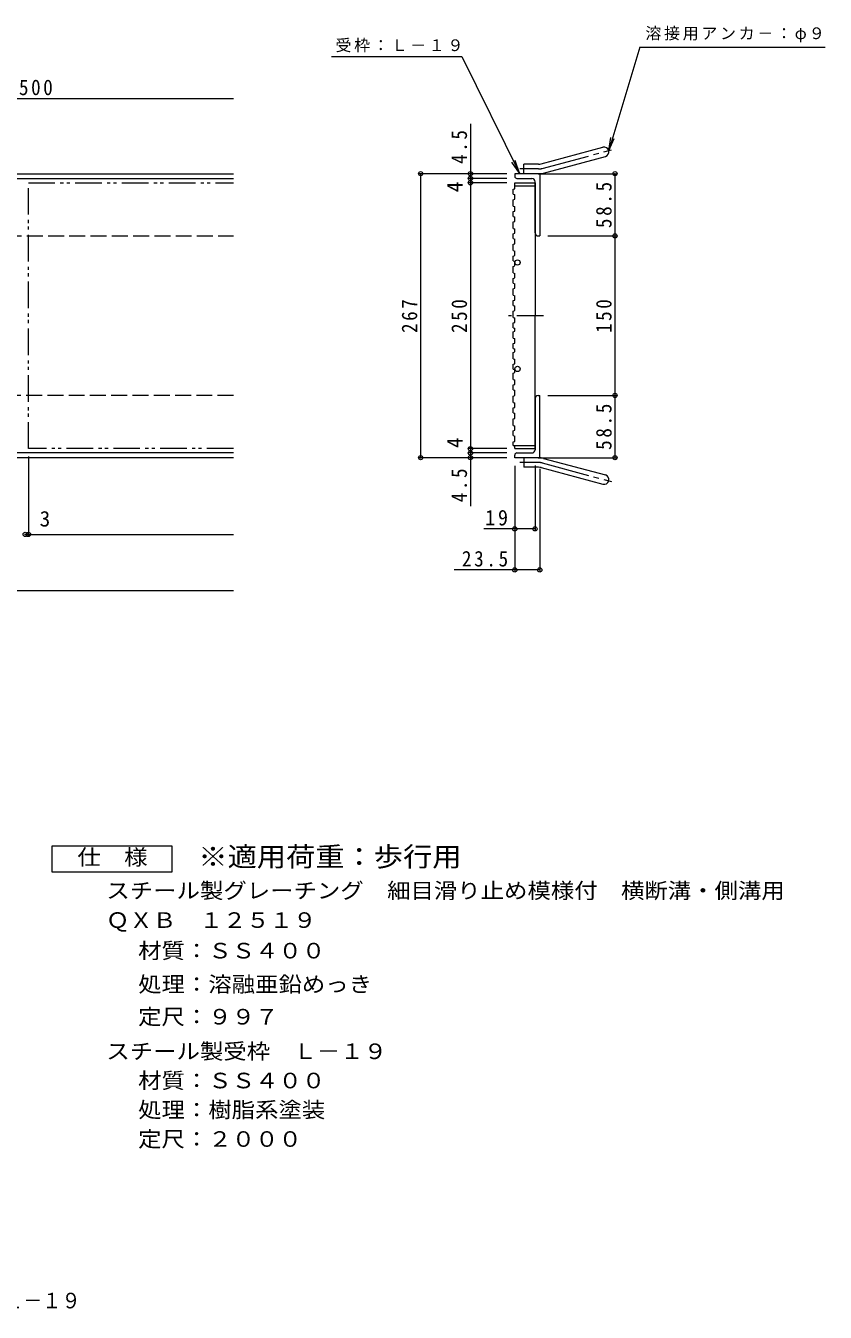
# Model space of a CAD drawing. Units: millimetres, scale not verified. Extents: x -892 to 900, y -688 to 591.
# Drawn here: x 148 to 900, y -688 to 522 of the extents above; entities that cross this region are included whole.
import ezdxf
from ezdxf.enums import TextEntityAlignment as Align

# ---------------------------------------------------------------- set-up
doc = ezdxf.new("R2010")
doc.units = ezdxf.units.MM
doc.header["$LTSCALE"] = 5
doc.header["$PDMODE"] = 32
doc.header["$PDSIZE"] = 4
for name, pattern in [('CHAIN2', [12, 9, -1, 1, -1]), ('DASHED3', [4, 3, -1]), ('DOUBLE_CHAIN1', [8.8, 5, -1, 0.6, -0.6, 0.6, -1])]:
    doc.linetypes.add(name, pattern=pattern)
for name, color, linetype, lineweight in [('B-1', 2, 'Continuous', 9), ('B-2', 3, 'Continuous', 9), ('B-4', 7, 'Continuous', 9), ('B-A', 3, 'Continuous', 9), ('F-4_F-4ﾚｲﾔ', 2, 'Continuous', 9)]:
    doc.layers.add(name, color=color, linetype=linetype, lineweight=lineweight)
doc.layers.add('F-5_F-5ﾚｲﾔ', color=2, linetype='Continuous')
doc.styles.add('ＭＳ ゴシック', font='')
doc.styles.get('ＭＳ ゴシック').set_extended_font_data('MS Gothic')

msp = doc.modelspace()

# ---------------------------------------------------------------- linework, layer by layer
at = {"layer": 'B-1'}
for p, q in [((632.753, 392.1), (690.943, 407.692)), ((616.608, 382.793), (616.608, 391.793)), ((630.423, 391.793), (616.608, 391.793)), ((635.082, 383.406), (693.273, 398.999)), ((-850.757, 382.793), (343.663, 382.793)), ((-850.757, 378.293), (343.663, 378.293)), ((631.608, 382.793), (608.108, 382.793)), ((608.108, 382.793), (608.108, 380.293)), ((610.108, 378.293), (624.108, 378.293)), ((627.108, 327.293), (627.108, 375.293)), ((631.608, 382.793), (631.608, 324.293)), ((630.108, 324.293), (631.608, 324.293)), ((627.108, 171.292), (627.108, 123.292)), ((630.108, 174.292), (631.608, 174.292)), ((631.608, 115.792), (631.608, 174.292)), ((343.663, 120.292), (-850.757, 120.292)), ((343.663, 115.792), (-850.757, 115.792)), ((608.108, 115.792), (608.108, 118.292)), ((631.608, 115.792), (608.108, 115.792)), ((610.108, 120.292), (624.108, 120.292)), ((616.608, 115.792), (616.608, 106.792)), ((635.082, 115.179), (693.273, 99.587)), ((630.423, 106.792), (616.608, 106.792)), ((632.753, 106.485), (690.943, 90.893))]:
    msp.add_line(p, q, dxfattribs=at)
at = {"layer": 'B-1', "linetype": 'CHAIN2'}
for p, q in [((633.917, 387.753), (699.084, 405.214)), ((630.423, 387.293), (612.803, 387.293)), ((630.423, 111.292), (612.803, 111.292)), ((633.917, 110.832), (699.084, 93.371))]:
    msp.add_line(p, q, dxfattribs=at)
at = {"layer": 'B-1', "linetype": 'DASHED3'}
for p, q in [((-850.757, 324.293), (343.663, 324.293)), ((343.663, 174.292), (-850.757, 174.292))]:
    msp.add_line(p, q, dxfattribs=at)
at = {"layer": 'B-1'}
for centre, radius, start, end in [((692.108, 403.345), 4.5, 285.00014, 104.99991), ((630.423, 400.793), 9, 270, 285.00002), ((610.108, 380.293), 2, 180, 270), ((624.108, 375.293), 3, 0, 90), ((630.423, 400.793), 18, 270, 285), ((630.108, 327.293), 3, 180, 270), ((630.108, 171.292), 3, 90, 180), ((624.108, 123.292), 3, 270, 0), ((610.108, 118.292), 2, 90, 180), ((630.423, 97.792), 18, 74.99998, 89.99998), ((630.423, 97.792), 9, 74.99998, 90), ((692.108, 95.24), 4.5, 255.00008, 74.99986)]:
    msp.add_arc(centre, radius, start, end, dxfattribs=at)
at = {"layer": 'B-1', "linetype": 'CHAIN2'}
for centre, start, end in [((630.423, 400.793), 270, 284.99995), ((630.423, 97.792), 75.00005, 90)]:
    msp.add_arc(centre, 13.5, start, end, dxfattribs=at)
at = {"layer": 'B-2', "linetype": 'DOUBLE_CHAIN1'}
for p, q in [((150.744, 124.293), (150.744, 374.293)), ((150.744, 374.293), (343.663, 374.293)), ((635.108, 249.293), (600.108, 249.293)), ((343.663, 124.293), (150.744, 124.293))]:
    msp.add_line(p, q, dxfattribs=at)
at = {"layer": 'B-2'}
for p, q in [((608.108, 374.293), (627.108, 374.293)), ((608.108, 371.293), (627.108, 371.293)), ((627.108, 374.293), (627.108, 249.293)), ((627.108, 124.292), (627.108, 249.293)), ((606.608, 127.292), (627.108, 127.292)), ((608.108, 124.292), (627.108, 124.292))]:
    msp.add_line(p, q, dxfattribs=at)
for centre in [(610.608, 299.293), (610.608, 199.292)]:
    msp.add_circle(centre, 2.5, dxfattribs=at)
at = {"layer": 'B-4'}
for p, q in [((725.652, 501.645), (900.042, 501.645)), ((-100.756, 453.446), (343.663, 453.446)), ((566.37, 429.626), (566.37, 70.29)), ((696.455, 404.51), (701.516, 415.939)), ((612.386, 383.271), (608.407, 395.121)), ((600.608, 382.793), (518.068, 382.793)), ((519.568, 382.793), (519.568, 115.792)), ((600.608, 378.293), (564.87, 378.293)), ((573.87, 382.793), (567.87, 382.793)), ((630.108, 382.793), (703.79, 382.793)), ((702.291, 382.793), (702.291, 324.293)), ((600.608, 374.293), (564.87, 374.293)), ((639.108, 324.293), (703.79, 324.293)), ((702.291, 324.293), (702.291, 174.292)), ((639.108, 174.292), (703.79, 174.292)), ((702.291, 174.292), (702.291, 115.792)), ((600.608, 124.292), (564.87, 124.292)), ((150.744, 116.792), (150.744, 42.201)), ((600.608, 115.792), (518.068, 115.792)), ((600.608, 120.292), (564.87, 120.292)), ((630.108, 115.792), (703.79, 115.792)), ((608.108, 108.292), (608.108, 8.801)), ((627.108, 108.416), (627.108, 47.408)), ((631.608, 105.374), (631.608, 8.801)), ((627.108, 48.908), (579.01, 48.908)), ((147.744, 43.701), (150.744, 43.701)), ((150.744, 43.701), (343.663, 43.701)), ((631.608, 10.301), (551.109, 10.301)), ((-850.757, -8.913), (343.663, -8.913))]:
    msp.add_line(p, q, dxfattribs=at)
for points in [[(725.652, 501.645), (696.455, 404.51), (698.386, 416.86)], [(435.67, 492.856), (558.231, 492.856), (612.386, 383.271), (605.476, 393.687)]]:
    msp.add_lwpolyline(points, dxfattribs=at)
for p in [(519.568, 382.793), (566.37, 382.793), (566.37, 378.293), (566.37, 374.293), (702.291, 382.793), (702.291, 324.293), (702.291, 174.292), (566.37, 124.292), (566.37, 120.292), (519.568, 115.792), (566.37, 115.792), (702.291, 115.792), (608.108, 48.908), (627.108, 48.908), (147.744, 43.701), (150.744, 43.701), (608.108, 10.301), (631.608, 10.301)]:
    msp.add_point(p, dxfattribs=at)
at = {"layer": 'B-A'}
for p, q in [((606.608, 368.139), (608.108, 368.654)), ((606.608, 363.639), (606.608, 368.139)), ((606.608, 363.639), (608.108, 363.123)), ((608.108, 368.654), (608.108, 374.293)), ((608.108, 358.874), (608.108, 363.123)), ((606.608, 358.358), (608.108, 358.874)), ((606.608, 352.358), (606.608, 358.358)), ((606.608, 352.358), (608.108, 351.843)), ((608.108, 347.72), (608.108, 351.843)), ((606.608, 347.204), (608.108, 347.72)), ((606.608, 342.704), (606.608, 347.204)), ((606.608, 342.704), (608.108, 342.189)), ((608.108, 337.939), (608.108, 342.189)), ((606.608, 337.424), (608.108, 337.939)), ((606.608, 331.424), (606.608, 337.424)), ((606.608, 331.424), (608.108, 330.908)), ((606.608, 326.27), (608.108, 326.785)), ((608.108, 326.785), (608.108, 330.908)), ((606.608, 321.77), (606.608, 326.27)), ((606.608, 321.77), (608.108, 321.254)), ((606.608, 316.489), (608.108, 317.005)), ((606.608, 310.489), (606.608, 316.489)), ((608.108, 317.005), (608.108, 321.254)), ((606.608, 310.489), (608.108, 309.974)), ((606.608, 305.335), (608.108, 305.851)), ((606.608, 300.835), (606.608, 305.335)), ((608.108, 305.851), (608.108, 309.974)), ((606.608, 300.835), (608.108, 300.32)), ((606.608, 295.555), (608.108, 296.07)), ((606.608, 289.555), (606.608, 295.555)), ((608.108, 296.07), (608.108, 300.32)), ((606.608, 289.555), (608.108, 289.04)), ((606.608, 284.401), (608.108, 284.916)), ((606.608, 279.901), (606.608, 284.401)), ((606.608, 279.901), (608.108, 279.386)), ((608.108, 284.916), (608.108, 289.04)), ((608.108, 275.136), (608.108, 279.386)), ((606.608, 274.621), (608.108, 275.136)), ((606.608, 268.621), (606.608, 274.621)), ((606.608, 268.621), (608.108, 268.105)), ((608.108, 263.982), (608.108, 268.105)), ((606.608, 263.467), (608.108, 263.982)), ((606.608, 258.967), (606.608, 263.467)), ((606.608, 258.967), (608.108, 258.451)), ((606.608, 253.686), (608.108, 254.201)), ((608.108, 254.201), (608.108, 258.451)), ((606.608, 247.686), (606.608, 253.686)), ((606.608, 247.686), (608.108, 247.171)), ((606.608, 242.532), (608.108, 243.048)), ((606.608, 238.032), (606.608, 242.532)), ((608.108, 243.048), (608.108, 247.171)), ((606.608, 238.032), (608.108, 237.517)), ((606.608, 234.244), (608.108, 234.76)), ((606.608, 228.244), (606.608, 234.244)), ((608.108, 234.76), (608.108, 237.517)), ((606.608, 228.244), (608.108, 227.729)), ((606.608, 223.09), (608.108, 223.606)), ((606.608, 218.59), (606.608, 223.09)), ((606.608, 218.59), (608.108, 218.075)), ((608.108, 223.606), (608.108, 227.729)), ((608.108, 215.318), (608.108, 218.075)), ((606.608, 214.803), (608.108, 215.318)), ((606.608, 208.802), (606.608, 214.803)), ((606.608, 208.802), (608.108, 208.287)), ((608.108, 204.164), (608.108, 208.287)), ((606.608, 203.649), (608.108, 204.164)), ((606.608, 199.149), (606.608, 203.649)), ((606.608, 199.149), (608.108, 198.633)), ((606.608, 195.361), (608.108, 195.876)), ((606.608, 189.361), (606.608, 195.361)), ((608.108, 195.876), (608.108, 198.633)), ((606.608, 189.361), (608.108, 188.845)), ((606.608, 184.207), (608.108, 184.722)), ((606.608, 179.707), (606.608, 184.207)), ((608.108, 184.722), (608.108, 188.845)), ((606.608, 179.707), (608.108, 179.191)), ((606.608, 173.777), (608.108, 174.292)), ((606.608, 167.777), (606.608, 173.777)), ((608.108, 174.292), (608.108, 179.191)), ((606.608, 167.777), (608.108, 167.262)), ((606.608, 162.623), (608.108, 163.138)), ((606.608, 158.123), (606.608, 162.623)), ((606.608, 158.123), (608.108, 157.607)), ((608.108, 163.138), (608.108, 167.262)), ((608.108, 152.708), (608.108, 157.607)), ((606.608, 152.193), (608.108, 152.708)), ((606.608, 146.193), (606.608, 152.193)), ((606.608, 146.193), (608.108, 145.678)), ((608.108, 141.554), (608.108, 145.678)), ((606.608, 141.039), (608.108, 141.554)), ((606.608, 136.539), (606.608, 141.039)), ((606.608, 136.539), (608.108, 136.023)), ((608.108, 131.124), (608.108, 136.023)), ((606.608, 130.609), (608.108, 131.124)), ((606.608, 127.292), (606.608, 130.609)), ((608.108, 124.292), (608.108, 127.292))]:
    msp.add_line(p, q, dxfattribs=at)
at = {"layer": 'F-4_F-4ﾚｲﾔ'}
msp.add_lwpolyline([(173.039, -273.961), (173.039, -248.96), (285.539, -248.96), (285.539, -273.961)], close=True, dxfattribs=at)

# ---------------------------------------------------------------- texts
at = {"layer": 'B-4', "color": 2, "style": 'ＭＳ ゴシック'}
for p in [(563.37, 365.333), (563.37, 124.878)]:
    msp.add_text('4', height=14.66, rotation=90, dxfattribs=at).set_placement(p, align=Align.BOTTOM_LEFT)
msp.add_text('3', height=14.66, dxfattribs=at).set_placement((161.332, 46.701), align=Align.BOTTOM_LEFT)
at = {"layer": 'B-4', "char_height": 11, "attachment_point": 7, "style": 'ＭＳ ゴシック'}
for s, insert in [('\\T1.17;溶接用アンカ－：φ９', (730.86, 506.312)), ('\\T1.17;受枠：Ｌ－１９', (439.499, 496.874))]:
    msp.add_mtext(s, dxfattribs=dict(at, insert=insert))
at = {"layer": 'B-4', "color": 2, "char_height": 14.66, "attachment_point": 7, "style": 'ＭＳ ゴシック'}
for s, insert in [('\\T1.27;\\W0.9;500', (141.892, 456.446)), ('\\T1.27;\\W0.95;19', (580.223, 51.908)), ('\\T1.28;\\W0.9;23.5', (558.387, 13.301))]:
    msp.add_mtext(s, dxfattribs=dict(at, insert=insert))
at = {"layer": 'B-4', "color": 2, "char_height": 14.66, "attachment_point": 7, "rotation": 90, "style": 'ＭＳ ゴシック'}
for s, insert in [('\\T1.27;\\W0.9;4.5', (563.37, 392.021)), ('\\T1.28;\\W0.9;58.5', (699.291, 331.668)), ('\\T1.27;\\W0.9;267', (516.568, 233.043)), ('\\T1.27;\\W0.9;250', (563.37, 233.043)), ('\\T1.27;\\W0.9;150', (699.291, 233.043)), ('\\T1.28;\\W0.9;58.5', (699.291, 123.167)), ('\\T1.27;\\W0.9;4.5', (563.37, 73.929))]:
    msp.add_mtext(s, dxfattribs=dict(at, insert=insert))
at = {"layer": 'F-4_F-4ﾚｲﾔ', "style": 'ＭＳ ゴシック', "width": 1.1}
for s, p in [('仕\u3000様', (196.789, -271.461)), ('スチール製グレーチング\u3000細目滑り止め模様付\u3000横断溝・側溝用', (224.084, -302.921)), ('ＱＸＢ\u3000１２５１９', (223.68, -330.654)), ('材質：ＳＳ４００', (253.94, -359.384)), ('処理：溶融亜鉛めっき', (253.94, -390.952)), ('定尺：９９７', (253.94, -421.478)), ('スチール製受枠\u3000Ｌ－１９', (224.084, -453.978)), ('材質：ＳＳ４００', (253.94, -481.478)), ('処理：樹脂系塗装', (253.94, -508.978)), ('定尺：２０００', (253.94, -536.478))]:
    msp.add_text(s, height=14.66, dxfattribs=at).set_placement(p, align=Align.BOTTOM_LEFT)
at = {"layer": 'F-5_F-5ﾚｲﾔ', "color": 3, "style": 'ＭＳ ゴシック', "width": 1.1}
msp.add_text('※適用荷重：歩行用', height=18.33, dxfattribs=at).set_placement((310.539, -273.961), align=Align.BOTTOM_LEFT)
at = {"layer": 'F-5_F-5ﾚｲﾔ', "style": 'ＭＳ ゴシック', "width": 0.9}
msp.add_text('ＱＸＢ\u3000１２５１９＋Ｌ－１９', height=14.66, dxfattribs=at).set_placement((-52.025, -688.34), align=Align.BOTTOM_LEFT)

doc.saveas('drawing.dxf')
